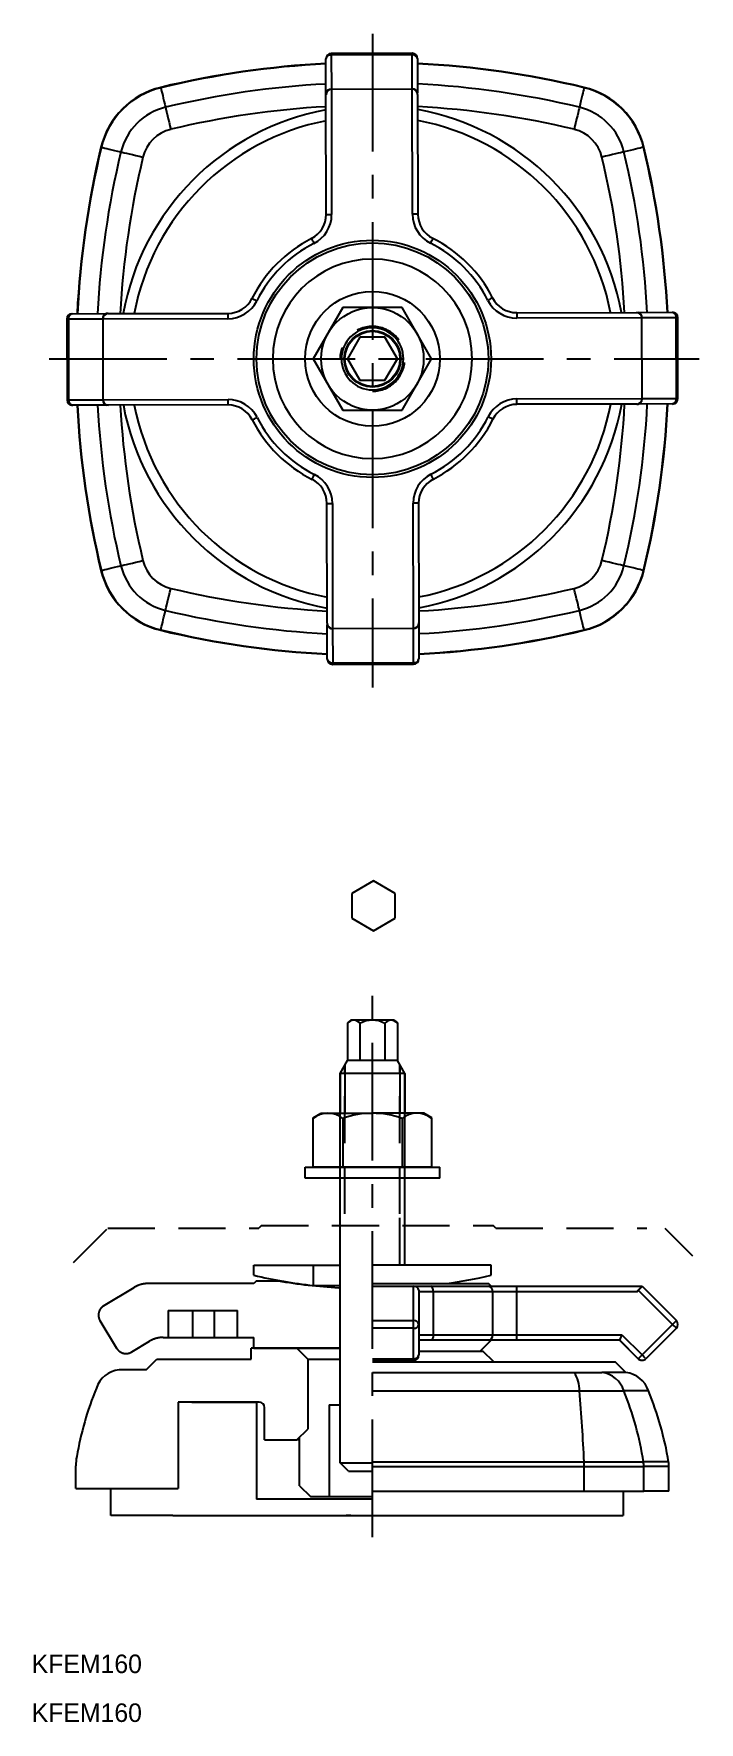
# Model space of a CAD drawing. Extents: x 11 to 190, y 13 to 469.
import ezdxf

# ---------------------------------------------------------------- set-up
doc = ezdxf.new("R2010")
doc.units = 0
doc.linetypes.add('CENTER', pattern=[50.8, 31.75, -6.35, 6.35, -6.35])
doc.linetypes.add('DASHED', pattern=[19.05, 12.7, -6.35])
doc.layers.get('0').update_dxf_attribs({"linetype": 'CONTINUOUS'})
doc.layers.add('CENTER', color=1, linetype='CENTER')
doc.styles.get("Standard").update_dxf_attribs({"font": 'txt', "oblique": 10})

msp = doc.modelspace()

# ---------------------------------------------------------------- linework, layer by layer
at = {"color": 7, "linetype": 'CONTINUOUS'}
for p, q in [((89.64, 452.73), (89.62, 461.99)), ((112.89, 463.5), (91.07, 463.45)), ((91.07, 463.42), (91.07, 463.45)), ((91.07, 463.34), (91.07, 463.42)), ((91.07, 463.2), (91.07, 463.34)), ((91.07, 463.02), (91.07, 463.2)), ((112.89, 463.07), (91.07, 463.02)), ((91.07, 463.02), (91.1, 453.77)), ((112.89, 463.47), (112.89, 463.5)), ((112.89, 463.39), (112.89, 463.47)), ((112.89, 463.25), (112.89, 463.39)), ((112.89, 463.07), (112.89, 463.25)), ((112.91, 453.81), (112.89, 463.07)), ((114.35, 462.05), (114.37, 452.79)), ((45.05, 454.3), (45.05, 454.3)), ((45.05, 454.3), (45.05, 454.29)), ((45.05, 454.29), (45.05, 454.28)), ((45.05, 454.28), (45.06, 454.27)), ((45.06, 454.27), (45.06, 454.26)), ((45.06, 454.26), (45.06, 454.24)), ((45.06, 454.24), (45.07, 454.22)), ((45.07, 454.22), (45.07, 454.2)), ((45.07, 454.2), (45.18, 453.77)), ((45.18, 453.77), (45.3, 453.27)), ((45.3, 453.27), (45.43, 452.71)), ((45.43, 452.71), (45.58, 452.08)), ((45.58, 452.08), (45.75, 451.39)), ((45.75, 451.39), (45.93, 450.63)), ((89.64, 452.31), (89.64, 452.73)), ((89.72, 420), (89.64, 452.31)), ((112.91, 453.81), (91.1, 453.77)), ((91.1, 453.77), (91.17, 420.01)), ((112.99, 420.06), (112.91, 453.81)), ((114.37, 452.36), (114.37, 452.79)), ((114.37, 452.36), (114.44, 420.06)), ((158.59, 451.39), (158.4, 450.63)), ((158.75, 452.08), (158.59, 451.39)), ((158.9, 452.71), (158.75, 452.08)), ((159.04, 453.27), (158.9, 452.71)), ((159.16, 453.77), (159.04, 453.27)), ((159.26, 454.2), (159.16, 453.77)), ((159.27, 454.22), (159.26, 454.2)), ((159.28, 454.26), (159.27, 454.24)), ((159.27, 454.24), (159.27, 454.22)), ((159.29, 454.3), (159.28, 454.3)), ((159.28, 454.3), (159.28, 454.29)), ((159.28, 454.29), (159.28, 454.28)), ((159.28, 454.28), (159.28, 454.27)), ((159.28, 454.27), (159.28, 454.26)), ((45.93, 450.63), (46.13, 449.81)), ((46.13, 449.81), (46.34, 448.92)), ((46.34, 448.92), (46.43, 448.54)), ((46.43, 448.54), (46.56, 448.03)), ((46.56, 448.03), (46.71, 447.39)), ((46.71, 447.39), (46.89, 446.66)), ((46.89, 446.66), (47.09, 445.83)), ((157.45, 446.66), (157.25, 445.83)), ((157.63, 447.39), (157.45, 446.66)), ((157.78, 448.03), (157.63, 447.39)), ((157.9, 448.54), (157.78, 448.03)), ((157.99, 448.92), (157.9, 448.54)), ((158.21, 449.81), (157.99, 448.92)), ((158.4, 450.63), (158.21, 449.81)), ((47.09, 445.83), (47.3, 444.93)), ((47.3, 444.93), (47.53, 443.97)), ((47.53, 443.97), (47.77, 442.98)), ((156.8, 443.97), (156.57, 442.98)), ((157.03, 444.93), (156.8, 443.97)), ((157.25, 445.83), (157.03, 444.93)), ((28.93, 438.18), (28.94, 438.18)), ((28.94, 438.18), (28.94, 438.18)), ((28.94, 438.18), (28.95, 438.18)), ((28.95, 438.18), (28.96, 438.17)), ((28.96, 438.17), (28.97, 438.17)), ((28.97, 438.17), (28.99, 438.17)), ((28.99, 438.17), (29.01, 438.16)), ((29.01, 438.16), (29.03, 438.16)), ((29.03, 438.16), (29.46, 438.05)), ((29.46, 438.05), (29.96, 437.93)), ((29.96, 437.93), (30.52, 437.8)), ((30.52, 437.8), (31.15, 437.65)), ((31.15, 437.65), (31.84, 437.48)), ((31.84, 437.48), (32.6, 437.3)), ((172.49, 437.48), (171.73, 437.3)), ((173.18, 437.65), (172.49, 437.48)), ((173.81, 437.8), (173.18, 437.65)), ((174.38, 437.93), (173.81, 437.8)), ((174.87, 438.05), (174.38, 437.93)), ((175.31, 438.16), (174.87, 438.05)), ((175.33, 438.16), (175.31, 438.16)), ((175.35, 438.17), (175.33, 438.16)), ((175.36, 438.17), (175.35, 438.17)), ((175.38, 438.17), (175.36, 438.17)), ((175.39, 438.18), (175.38, 438.17)), ((175.4, 438.18), (175.39, 438.18)), ((175.4, 438.18), (175.4, 438.18)), ((175.4, 438.18), (175.4, 438.18)), ((32.6, 437.3), (33.42, 437.1)), ((33.42, 437.1), (34.31, 436.89)), ((34.31, 436.89), (34.69, 436.8)), ((34.69, 436.8), (35.21, 436.67)), ((35.21, 436.67), (35.84, 436.52)), ((35.84, 436.52), (36.57, 436.34)), ((36.57, 436.34), (37.4, 436.15)), ((37.4, 436.15), (38.3, 435.93)), ((38.3, 435.93), (39.26, 435.7)), ((39.26, 435.7), (40.25, 435.46)), ((165.08, 435.7), (164.09, 435.46)), ((166.04, 435.93), (165.08, 435.7)), ((166.94, 436.15), (166.04, 435.93)), ((167.76, 436.34), (166.94, 436.15)), ((168.5, 436.52), (167.76, 436.34)), ((169.13, 436.67), (168.5, 436.52)), ((169.64, 436.8), (169.13, 436.67)), ((170.03, 436.89), (169.64, 436.8)), ((170.91, 437.1), (170.03, 436.89)), ((171.73, 437.3), (170.91, 437.1)), ((89.72, 420), (89.74, 420)), ((89.74, 420), (89.83, 420)), ((89.83, 420), (89.96, 420)), ((89.96, 420), (90.14, 420)), ((90.14, 420), (90.36, 420)), ((90.36, 420), (90.61, 420.01)), ((90.61, 420.01), (90.89, 420.01)), ((90.89, 420.01), (91.17, 420.01)), ((113.27, 420.06), (112.99, 420.06)), ((113.55, 420.06), (113.27, 420.06)), ((113.8, 420.06), (113.55, 420.06)), ((114.02, 420.06), (113.8, 420.06)), ((114.2, 420.06), (114.02, 420.06)), ((114.33, 420.06), (114.2, 420.06)), ((114.42, 420.06), (114.33, 420.06)), ((114.44, 420.06), (114.42, 420.06)), ((85.73, 413.5), (85.74, 413.47)), ((85.74, 413.47), (85.78, 413.4)), ((85.78, 413.4), (85.84, 413.28)), ((85.84, 413.28), (85.92, 413.12)), ((85.92, 413.12), (86.02, 412.92)), ((86.02, 412.92), (86.14, 412.7)), ((86.14, 412.7), (86.26, 412.46)), ((86.26, 412.46), (86.39, 412.2)), ((117.93, 412.53), (117.81, 412.27)), ((118.06, 412.77), (117.93, 412.53)), ((118.17, 413), (118.06, 412.77)), ((118.27, 413.19), (118.17, 413)), ((118.35, 413.35), (118.27, 413.19)), ((118.41, 413.47), (118.35, 413.35)), ((118.45, 413.55), (118.41, 413.47)), ((118.46, 413.57), (118.45, 413.55)), ((69.66, 397.35), (69.68, 397.34)), ((69.68, 397.34), (69.76, 397.3)), ((69.76, 397.3), (69.88, 397.24)), ((69.88, 397.24), (70.04, 397.16)), ((70.04, 397.16), (70.24, 397.06)), ((70.24, 397.06), (70.46, 396.95)), ((70.46, 396.95), (70.7, 396.83)), ((70.7, 396.83), (70.96, 396.7)), ((133.56, 396.97), (133.31, 396.84)), ((133.8, 397.09), (133.56, 396.97)), ((134.03, 397.21), (133.8, 397.09)), ((134.22, 397.31), (134.03, 397.21)), ((134.39, 397.39), (134.22, 397.31)), ((134.51, 397.45), (134.39, 397.39)), ((134.58, 397.49), (134.51, 397.45)), ((134.6, 397.5), (134.58, 397.49)), ((19.73, 391.79), (19.78, 369.97)), ((19.76, 391.79), (19.73, 391.79)), ((19.84, 391.79), (19.76, 391.79)), ((19.98, 391.79), (19.84, 391.79)), ((20.16, 391.79), (19.98, 391.79)), ((29.42, 391.81), (20.16, 391.79)), ((20.16, 391.79), (20.21, 369.97)), ((21.18, 393.24), (30.44, 393.27)), ((63.18, 391.88), (29.42, 391.81)), ((29.42, 391.81), (29.47, 369.99)), ((30.87, 393.27), (30.44, 393.27)), ((30.87, 393.27), (63.17, 393.34)), ((63.17, 393.34), (63.17, 393.31)), ((63.17, 393.31), (63.17, 393.23)), ((63.17, 393.23), (63.17, 393.09)), ((63.17, 393.09), (63.17, 392.91)), ((63.17, 392.91), (63.17, 392.69)), ((63.17, 392.69), (63.17, 392.44)), ((63.17, 392.44), (63.17, 392.17)), ((63.17, 392.17), (63.18, 391.88)), ((94.19, 394.88), (86.21, 381.06)), ((110.15, 394.88), (94.19, 394.88)), ((118.13, 381.06), (110.15, 394.88)), ((141.11, 393.51), (173.41, 393.59)), ((141.11, 393.51), (141.11, 393.49)), ((141.11, 393.49), (141.11, 393.4)), ((141.11, 393.4), (141.11, 393.27)), ((141.11, 393.27), (141.11, 393.09)), ((141.11, 393.09), (141.11, 392.87)), ((141.11, 392.87), (141.11, 392.62)), ((141.11, 392.62), (141.11, 392.34)), ((141.11, 392.34), (141.11, 392.06)), ((174.87, 392.14), (141.11, 392.06)), ((173.41, 393.59), (173.84, 393.59)), ((173.84, 393.59), (183.1, 393.61)), ((184.13, 392.16), (174.87, 392.14)), ((174.92, 370.32), (174.87, 392.14)), ((184.18, 370.34), (184.13, 392.16)), ((184.13, 392.16), (184.31, 392.16)), ((184.31, 392.16), (184.44, 392.16)), ((184.44, 392.16), (184.53, 392.16)), ((184.53, 392.16), (184.55, 392.16)), ((184.6, 370.34), (184.55, 392.16)), ((86.21, 381.06), (94.19, 367.24)), ((110.15, 367.24), (118.13, 381.06)), ((19.81, 369.97), (19.78, 369.97)), ((19.89, 369.97), (19.81, 369.97)), ((20.03, 369.97), (19.89, 369.97)), ((20.21, 369.97), (20.03, 369.97)), ((20.21, 369.97), (29.47, 369.99)), ((29.47, 369.99), (63.22, 370.07)), ((63.22, 369.78), (63.22, 370.07)), ((63.23, 369.51), (63.22, 369.78)), ((63.23, 369.26), (63.23, 369.51)), ((63.23, 369.04), (63.23, 369.26)), ((63.23, 368.86), (63.23, 369.04)), ((141.16, 370.24), (174.92, 370.32)), ((141.16, 369.96), (141.16, 370.24)), ((141.16, 369.69), (141.16, 369.96)), ((141.16, 369.43), (141.16, 369.69)), ((141.16, 369.21), (141.16, 369.43)), ((141.16, 369.03), (141.16, 369.21)), ((141.16, 368.9), (141.16, 369.03)), ((174.92, 370.32), (184.18, 370.34)), ((184.18, 370.34), (184.36, 370.34)), ((184.36, 370.34), (184.49, 370.34)), ((184.49, 370.34), (184.57, 370.34)), ((184.57, 370.34), (184.6, 370.34)), ((30.5, 368.54), (21.24, 368.52)), ((30.92, 368.54), (30.5, 368.54)), ((63.23, 368.61), (30.92, 368.54)), ((63.23, 368.72), (63.23, 368.86)), ((63.23, 368.64), (63.23, 368.72)), ((63.23, 368.61), (63.23, 368.64)), ((69.73, 364.63), (69.76, 364.64)), ((69.76, 364.64), (69.83, 364.68)), ((69.83, 364.68), (69.95, 364.74)), ((69.95, 364.74), (70.11, 364.82)), ((70.11, 364.82), (70.31, 364.92)), ((70.31, 364.92), (70.53, 365.03)), ((70.53, 365.03), (70.78, 365.16)), ((70.78, 365.16), (71.03, 365.28)), ((94.19, 367.24), (110.15, 367.24)), ((133.63, 365.3), (133.38, 365.42)), ((133.88, 365.17), (133.63, 365.3)), ((134.1, 365.06), (133.88, 365.17)), ((134.3, 364.96), (134.1, 365.06)), ((134.46, 364.88), (134.3, 364.96)), ((134.58, 364.82), (134.46, 364.88)), ((134.65, 364.79), (134.58, 364.82)), ((134.68, 364.77), (134.65, 364.79)), ((141.16, 368.82), (141.16, 368.9)), ((173.47, 368.86), (141.16, 368.79)), ((141.16, 368.79), (141.16, 368.82)), ((173.47, 368.86), (173.89, 368.86)), ((183.15, 368.88), (173.89, 368.86)), ((85.88, 348.55), (85.89, 348.58)), ((85.89, 348.58), (85.93, 348.65)), ((85.93, 348.65), (85.99, 348.77)), ((85.99, 348.77), (86.07, 348.93)), ((86.07, 348.93), (86.17, 349.13)), ((86.17, 349.13), (86.28, 349.36)), ((86.28, 349.36), (86.4, 349.6)), ((86.4, 349.6), (86.53, 349.85)), ((118.08, 349.67), (117.95, 349.92)), ((118.2, 349.43), (118.08, 349.67)), ((118.31, 349.2), (118.2, 349.43)), ((118.41, 349.01), (118.31, 349.2)), ((118.49, 348.84), (118.41, 349.01)), ((118.55, 348.72), (118.49, 348.84)), ((118.59, 348.65), (118.55, 348.72)), ((118.6, 348.63), (118.59, 348.65)), ((89.89, 342.07), (89.92, 342.07)), ((89.97, 309.76), (89.89, 342.07)), ((89.92, 342.07), (90, 342.07)), ((90, 342.07), (90.14, 342.07)), ((90.14, 342.07), (90.32, 342.07)), ((90.32, 342.07), (90.54, 342.07)), ((90.54, 342.07), (90.79, 342.07)), ((90.79, 342.07), (91.06, 342.07)), ((91.06, 342.07), (91.35, 342.07)), ((91.35, 342.07), (91.42, 308.31)), ((113.24, 308.36), (113.16, 342.12)), ((113.45, 342.12), (113.16, 342.12)), ((113.72, 342.12), (113.45, 342.12)), ((113.97, 342.12), (113.72, 342.12)), ((114.19, 342.12), (113.97, 342.12)), ((114.37, 342.12), (114.19, 342.12)), ((114.51, 342.12), (114.37, 342.12)), ((114.59, 342.12), (114.51, 342.12)), ((114.62, 342.12), (114.59, 342.12)), ((114.62, 342.12), (114.69, 309.82)), ((28.93, 323.95), (28.94, 323.95)), ((28.94, 323.95), (28.94, 323.95)), ((28.94, 323.95), (28.95, 323.95)), ((28.95, 323.95), (28.96, 323.95)), ((28.96, 323.95), (28.97, 323.95)), ((28.97, 323.95), (28.99, 323.96)), ((28.99, 323.96), (29.01, 323.96)), ((29.01, 323.96), (29.03, 323.97)), ((29.03, 323.97), (29.46, 324.07)), ((29.46, 324.07), (29.96, 324.19)), ((29.96, 324.19), (30.52, 324.33)), ((30.52, 324.33), (31.15, 324.48)), ((31.15, 324.48), (31.84, 324.65)), ((31.84, 324.65), (32.6, 324.83)), ((32.6, 324.83), (33.42, 325.02)), ((33.42, 325.02), (34.31, 325.24)), ((34.31, 325.24), (34.69, 325.33)), ((34.69, 325.33), (35.21, 325.45)), ((35.21, 325.45), (35.84, 325.6)), ((35.84, 325.6), (36.57, 325.78)), ((36.57, 325.78), (37.4, 325.98)), ((37.4, 325.98), (38.3, 326.2)), ((38.3, 326.2), (39.26, 326.43)), ((39.26, 326.43), (40.25, 326.66)), ((165.08, 326.43), (164.09, 326.66)), ((166.04, 326.2), (165.08, 326.43)), ((166.94, 325.98), (166.04, 326.2)), ((167.76, 325.78), (166.94, 325.98)), ((168.5, 325.6), (167.76, 325.78)), ((169.13, 325.45), (168.5, 325.6)), ((169.64, 325.33), (169.13, 325.45)), ((170.03, 325.24), (169.64, 325.33)), ((170.91, 325.02), (170.03, 325.24)), ((171.73, 324.83), (170.91, 325.02)), ((172.49, 324.65), (171.73, 324.83)), ((173.18, 324.48), (172.49, 324.65)), ((173.81, 324.33), (173.18, 324.48)), ((174.38, 324.19), (173.81, 324.33)), ((174.87, 324.07), (174.38, 324.19)), ((175.31, 323.97), (174.87, 324.07)), ((175.33, 323.96), (175.31, 323.97)), ((175.35, 323.96), (175.33, 323.96)), ((175.36, 323.95), (175.35, 323.96)), ((175.38, 323.95), (175.36, 323.95)), ((175.39, 323.95), (175.38, 323.95)), ((175.4, 323.95), (175.39, 323.95)), ((175.4, 323.95), (175.4, 323.95)), ((175.4, 323.95), (175.4, 323.95)), ((47.53, 318.15), (47.77, 319.14)), ((156.8, 318.15), (156.57, 319.14)), ((46.56, 314.1), (46.71, 314.73)), ((46.71, 314.73), (46.89, 315.47)), ((46.89, 315.47), (47.09, 316.29)), ((47.09, 316.29), (47.3, 317.2)), ((47.3, 317.2), (47.53, 318.15)), ((157.03, 317.2), (156.8, 318.15)), ((157.25, 316.29), (157.03, 317.2)), ((157.45, 315.47), (157.25, 316.29)), ((157.63, 314.73), (157.45, 315.47)), ((157.78, 314.1), (157.63, 314.73)), ((45.43, 309.42), (45.58, 310.05)), ((45.58, 310.05), (45.75, 310.74)), ((45.75, 310.74), (45.93, 311.5)), ((45.93, 311.5), (46.13, 312.32)), ((46.13, 312.32), (46.34, 313.2)), ((46.34, 313.2), (46.43, 313.59)), ((46.43, 313.59), (46.56, 314.1)), ((114.69, 309.82), (114.69, 309.39)), ((157.9, 313.59), (157.78, 314.1)), ((157.99, 313.2), (157.9, 313.59)), ((158.21, 312.32), (157.99, 313.2)), ((158.4, 311.5), (158.21, 312.32)), ((158.59, 310.74), (158.4, 311.5)), ((158.75, 310.05), (158.59, 310.74)), ((158.9, 309.42), (158.75, 310.05)), ((45.05, 307.84), (45.06, 307.85)), ((45.05, 307.83), (45.05, 307.84)), ((45.05, 307.84), (45.05, 307.84)), ((45.05, 307.83), (45.05, 307.83)), ((45.06, 307.88), (45.07, 307.9)), ((45.06, 307.87), (45.06, 307.88)), ((45.06, 307.85), (45.06, 307.87)), ((45.07, 307.92), (45.18, 308.36)), ((45.07, 307.9), (45.07, 307.92)), ((45.18, 308.36), (45.3, 308.85)), ((45.3, 308.85), (45.43, 309.42)), ((89.97, 309.76), (89.97, 309.34)), ((89.99, 300.08), (89.97, 309.34)), ((91.42, 308.31), (113.24, 308.36)), ((91.42, 308.31), (91.44, 299.05)), ((113.26, 299.1), (113.24, 308.36)), ((114.69, 309.39), (114.71, 300.14)), ((159.04, 308.85), (158.9, 309.42)), ((159.16, 308.36), (159.04, 308.85)), ((159.26, 307.92), (159.16, 308.36)), ((159.27, 307.9), (159.26, 307.92)), ((159.27, 307.88), (159.27, 307.9)), ((159.28, 307.87), (159.27, 307.88)), ((159.28, 307.85), (159.28, 307.87)), ((159.28, 307.84), (159.28, 307.85)), ((159.28, 307.83), (159.28, 307.84)), ((159.28, 307.84), (159.28, 307.84)), ((159.29, 307.83), (159.28, 307.83)), ((91.44, 299.05), (113.26, 299.1)), ((91.44, 299.05), (91.44, 298.87)), ((91.44, 298.87), (91.44, 298.74)), ((91.44, 298.74), (91.44, 298.66)), ((91.44, 298.63), (113.26, 298.68)), ((91.44, 298.66), (91.44, 298.63)), ((113.26, 299.1), (113.26, 298.92)), ((113.26, 298.92), (113.26, 298.79)), ((113.26, 298.79), (113.26, 298.71)), ((113.26, 298.71), (113.26, 298.68)), ((70.17, 133.82), (70.17, 136.58)), ((70.17, 136.58), (86.17, 136.58)), ((70.9, 132.31), (70.17, 131.58)), ((70.9, 132.31), (76.71, 132.31)), ((76.71, 132.31), (77.56, 132.31)), ((86.17, 136.58), (86.17, 131.05)), ((86.17, 136.58), (93.44, 136.58)), ((134.17, 136.58), (102.17, 136.58)), ((134.17, 133.82), (134.17, 136.58)), ((29.65, 125.55), (37.86, 130.53)), ((70.17, 131.58), (41.64, 131.58)), ((86.17, 131.05), (93.44, 131.05)), ((102.17, 131.56), (133.44, 131.56)), ((102.17, 130.84), (113.24, 130.84)), ((113.26, 121.58), (113.24, 130.84)), ((113.24, 130.84), (117.95, 130.84)), ((114.69, 129.81), (114.71, 120.55)), ((118.6, 129.38), (114.69, 129.38)), ((118.08, 130.81), (117.95, 130.84)), ((117.95, 130.84), (133.38, 130.84)), ((118.2, 130.73), (118.08, 130.81)), ((118.31, 130.59), (118.2, 130.73)), ((118.41, 130.41), (118.31, 130.59)), ((118.49, 130.19), (118.41, 130.41)), ((118.55, 129.94), (118.49, 130.19)), ((118.59, 129.67), (118.55, 129.94)), ((118.6, 129.38), (118.59, 129.67)), ((118.6, 117.75), (118.6, 129.38)), ((134.68, 129.38), (118.6, 129.38)), ((133.38, 130.84), (141.16, 130.84)), ((134.17, 130.84), (133.44, 131.56)), ((134.68, 117.75), (134.68, 129.38)), ((141.16, 129.38), (134.68, 129.38)), ((141.16, 130.84), (174.92, 130.84)), ((141.16, 117.75), (141.16, 129.38)), ((173.47, 129.38), (141.16, 129.38)), ((173.47, 129.38), (173.89, 129.81)), ((183.15, 120.55), (173.89, 129.81)), ((174.92, 130.84), (184.18, 121.58)), ((47.03, 124.31), (65.73, 124.31)), ((47.03, 124.31), (47.03, 117.04)), ((53.62, 124.31), (53.62, 117.04)), ((59.44, 124.31), (59.44, 117.04)), ((65.73, 117.04), (65.73, 124.31)), ((33.19, 114.09), (28.67, 121.56)), ((102.17, 121.58), (113.26, 121.58)), ((113.26, 119.52), (102.17, 119.52)), ((113.24, 111.3), (113.26, 119.52)), ((114.71, 120.55), (114.7, 112.32)), ((174.92, 112.32), (183.15, 120.55)), ((184.18, 119.52), (175.95, 111.3)), ((41.93, 115.98), (37.19, 113.11)), ((45.7, 117.04), (47.03, 117.04)), ((46.91, 117.04), (53.62, 117.04)), ((53.62, 117.04), (59.44, 117.04)), ((59.44, 117.04), (65.82, 117.04)), ((65.73, 117.04), (70.17, 117.04)), ((69.44, 111.22), (69.44, 114.13)), ((93.44, 114.13), (69.44, 114.13)), ((70.17, 114.13), (70.17, 117.04)), ((70.17, 114.13), (93.44, 114.13)), ((81.8, 114.13), (84.71, 111.22)), ((117.95, 116.29), (114.7, 116.29)), ((114.71, 117.75), (118.6, 117.75)), ((118.08, 116.32), (117.95, 116.29)), ((133.38, 116.29), (117.95, 116.29)), ((118.2, 116.4), (118.08, 116.32)), ((118.31, 116.54), (118.2, 116.4)), ((118.41, 116.72), (118.31, 116.54)), ((118.49, 116.94), (118.41, 116.72)), ((118.55, 117.19), (118.49, 116.94)), ((118.59, 117.46), (118.55, 117.19)), ((118.6, 117.75), (118.59, 117.46)), ((118.6, 117.75), (134.68, 117.75)), ((131.26, 113.38), (134.17, 116.29)), ((141.16, 116.29), (133.38, 116.29)), ((134.68, 117.75), (141.16, 117.75)), ((141.16, 117.75), (169.5, 117.75)), ((168.89, 116.29), (141.16, 116.29)), ((168.85, 116.29), (173.84, 111.3)), ((173.89, 111.3), (168.89, 116.29)), ((169.5, 117.75), (174.92, 112.32)), ((41.08, 108.31), (43.99, 111.22)), ((43.99, 111.22), (69.44, 111.22)), ((84.71, 111.22), (84.71, 92.31)), ((84.71, 111.22), (93.44, 111.22)), ((102.17, 111.3), (113.24, 111.3)), ((102.17, 110.87), (113.24, 110.87)), ((102.17, 110.47), (167.62, 110.47)), ((114.7, 113.38), (131.99, 113.38)), ((134.9, 110.47), (131.99, 113.38)), ((170.53, 107.56), (167.62, 110.47)), ((173.84, 111.3), (173.89, 111.3)), ((174.87, 110.87), (174.92, 110.87)), ((41.08, 108.31), (33.8, 108.31)), ((102.17, 107.56), (156.57, 107.56)), ((156.57, 107.56), (164.09, 107.56)), ((170.53, 107.56), (164.09, 107.56)), ((102.17, 102.62), (157.99, 102.62)), ((157.99, 102.62), (170.03, 102.62)), ((176.64, 102.62), (170.03, 102.62)), ((71.62, 99.58), (49.8, 99.58)), ((49.8, 99.58), (49.8, 76.31)), ((53.44, 99.58), (70.9, 99.58)), ((70.9, 99.58), (70.9, 73.4)), ((73.08, 89.4), (73.08, 98.13)), ((90.53, 98.86), (93.44, 98.86)), ((90.53, 98.86), (90.53, 74.13)), ((81.8, 89.4), (84.71, 92.31)), ((73.08, 89.4), (81.8, 89.4)), ((82.53, 89.4), (81.8, 89.4)), ((82.53, 77.04), (82.53, 90.13)), ((22.17, 76.31), (22.17, 82.38)), ((95.68, 80.99), (93.44, 83.22)), ((93.44, 83.22), (102.17, 83.22)), ((102.17, 83.44), (159.26, 83.44)), ((102.17, 82.25), (159.29, 82.25)), ((159.26, 83.44), (175.31, 83.44)), ((159.29, 75.56), (159.29, 82.25)), ((159.29, 82.25), (175.4, 82.25)), ((182.07, 83.44), (175.31, 83.44)), ((175.4, 75.56), (175.4, 82.25)), ((182.17, 82.25), (175.4, 82.25)), ((182.17, 75.56), (182.17, 82.25)), ((95.68, 80.99), (102.17, 80.99)), ((22.17, 76.31), (49.8, 76.31)), ((31.62, 69.04), (31.62, 76.31)), ((102.17, 73.4), (70.9, 73.4)), ((82.53, 77.04), (85.44, 74.13)), ((85.44, 74.13), (90.53, 74.13)), ((90.53, 74.13), (102.17, 74.13)), ((102.17, 75.56), (159.29, 75.56)), ((159.29, 75.56), (175.4, 75.56)), ((182.17, 75.56), (175.4, 75.56)), ((34.53, 69.04), (31.62, 69.04)), ((39.27, 69.04), (34.53, 69.04)), ((41.69, 69.04), (39.27, 69.04)), ((48.35, 69.04), (41.69, 69.04)), ((48.35, 69.04), (102.17, 69.04)), ((96.35, 69.04), (95.06, 69.04))]:
    msp.add_line(p, q, dxfattribs=at)
for p, q in [((98.81, 386.92), (95.45, 381.1)), ((105.53, 386.92), (98.81, 386.92)), ((108.89, 381.1), (105.53, 386.92)), ((95.45, 381.1), (98.81, 375.28)), ((105.53, 375.28), (108.89, 381.1)), ((98.81, 375.28), (105.53, 375.28)), ((102.44, 240.2), (96.62, 236.84)), ((108.26, 236.84), (102.44, 240.2)), ((96.62, 236.84), (96.62, 230.12)), ((108.26, 230.12), (108.26, 236.84)), ((96.62, 230.12), (102.44, 226.76)), ((102.44, 226.76), (108.26, 230.12)), ((96.35, 202.65), (95.45, 201.89)), ((95.45, 201.89), (95.45, 191.74)), ((107.99, 202.65), (96.35, 202.65)), ((98.81, 201.75), (98.81, 191.74)), ((105.53, 201.75), (105.53, 191.74)), ((107.99, 202.65), (108.89, 201.89)), ((108.89, 201.89), (108.89, 191.74)), ((93.44, 188.26), (95.45, 191.74)), ((108.89, 191.74), (95.45, 191.74)), ((110.9, 188.26), (108.89, 191.74)), ((93.44, 188.26), (93.44, 177.52)), ((110.9, 188.26), (93.44, 188.26)), ((93.44, 150.37), (93.44, 188.26)), ((110.9, 188.26), (110.9, 177.52)), ((110.9, 150.37), (110.9, 188.26)), ((86.18, 176.28), (88.32, 177.52)), ((86.18, 162.97), (86.18, 176.28)), ((88.32, 177.52), (102.17, 177.52)), ((94.18, 176.15), (94.18, 162.97)), ((116.01, 177.52), (102.17, 177.52)), ((110.16, 176.15), (110.16, 162.97)), ((118.15, 176.28), (116.01, 177.52)), ((118.15, 162.97), (118.15, 176.28)), ((83.99, 159.98), (83.99, 162.97)), ((83.99, 162.97), (120.35, 162.97)), ((120.35, 159.98), (83.99, 159.98)), ((118.15, 162.97), (86.18, 162.97)), ((86.18, 162.97), (102.17, 162.97)), ((118.15, 162.97), (102.17, 162.97)), ((120.35, 159.98), (120.35, 162.97)), ((93.44, 83.22), (93.44, 150.37)), ((110.9, 136.58), (110.9, 150.37)), ((169.81, 75.56), (169.81, 69.04)), ((102.17, 69.04), (169.81, 69.04))]:
    msp.add_line(p, q)
at = {"color": 3, "linetype": 'DASHED'}
for p, q in [((94.75, 190.53), (94.75, 177.52)), ((94.75, 150.37), (94.75, 190.53)), ((109.59, 190.53), (109.59, 177.52)), ((109.59, 150.37), (109.59, 190.53)), ((109.59, 136.58), (109.59, 150.37)), ((21.52, 137.23), (30.77, 146.49)), ((30.77, 146.49), (71.48, 146.49)), ((72.2, 147.22), (71.48, 146.49)), ((72.2, 147.22), (134.75, 147.22)), ((135.48, 146.49), (134.75, 147.22)), ((135.48, 146.49), (176.23, 146.49)), ((181.07, 146.49), (188.53, 139.03))]:
    msp.add_line(p, q, dxfattribs=at)
at = {"color": 7, "linetype": 'CONTINUOUS'}
for points in [[(41.64, 131.58, 0), (41.61, 131.58, 0), (41.58, 131.58, 0), (41.55, 131.58, 0), (41.52, 131.58, 0), (41.48, 131.58, 0), (41.45, 131.58, 0), (41.42, 131.58, 0), (41.39, 131.58, 0), (41.36, 131.57, 0), (41.33, 131.57, 0), (41.3, 131.57, 0), (41.27, 131.57, 0), (41.24, 131.57, 0), (41.21, 131.57, 0), (41.18, 131.57, 0), (41.14, 131.56, 0), (41.11, 131.56, 0), (41.08, 131.56, 0), (41.05, 131.56, 0), (41.02, 131.55, 0), (40.99, 131.55, 0), (40.96, 131.55, 0), (40.93, 131.55, 0), (40.9, 131.54, 0), (40.87, 131.54, 0), (40.84, 131.54, 0), (40.81, 131.53, 0), (40.77, 131.53, 0), (40.74, 131.52, 0), (40.71, 131.52, 0), (40.68, 131.52, 0), (40.65, 131.51, 0), (40.62, 131.51, 0), (40.59, 131.5, 0), (40.56, 131.5, 0), (40.53, 131.49, 0), (40.5, 131.49, 0), (40.47, 131.49, 0), (40.44, 131.48, 0), (40.41, 131.47, 0), (40.38, 131.47, 0), (40.35, 131.46, 0), (40.32, 131.46, 0), (40.28, 131.45, 0), (40.25, 131.45, 0), (40.22, 131.44, 0), (40.19, 131.44, 0), (40.16, 131.43, 0), (40.13, 131.42, 0), (40.1, 131.42, 0), (40.07, 131.41, 0), (40.04, 131.4, 0), (40.01, 131.4, 0), (39.98, 131.39, 0), (39.95, 131.38, 0), (39.92, 131.37, 0), (39.89, 131.37, 0), (39.86, 131.36, 0), (39.83, 131.35, 0), (39.8, 131.34, 0), (39.77, 131.34, 0), (39.74, 131.33, 0), (39.71, 131.32, 0), (39.68, 131.31, 0), (39.65, 131.3, 0), (39.62, 131.29, 0), (39.59, 131.29, 0), (39.56, 131.28, 0), (39.53, 131.27, 0), (39.5, 131.26, 0), (39.47, 131.25, 0), (39.44, 131.24, 0), (39.41, 131.23, 0), (39.39, 131.22, 0), (39.36, 131.21, 0), (39.33, 131.2, 0), (39.3, 131.19, 0), (39.27, 131.18, 0), (39.24, 131.17, 0), (39.21, 131.16, 0), (39.18, 131.15, 0), (39.15, 131.14, 0), (39.12, 131.13, 0), (39.09, 131.12, 0), (39.06, 131.11, 0), (39.04, 131.1, 0), (39.01, 131.09, 0), (38.98, 131.08, 0), (38.95, 131.06, 0), (38.92, 131.05, 0), (38.89, 131.04, 0), (38.86, 131.03, 0), (38.83, 131.02, 0), (38.81, 131.01, 0), (38.78, 130.99, 0), (38.75, 130.98, 0), (38.72, 130.97, 0), (38.69, 130.96, 0), (38.66, 130.94, 0), (38.64, 130.93, 0), (38.61, 130.92, 0), (38.58, 130.91, 0), (38.55, 130.89, 0), (38.52, 130.88, 0), (38.49, 130.87, 0), (38.47, 130.85, 0), (38.44, 130.84, 0), (38.41, 130.82, 0), (38.38, 130.81, 0), (38.36, 130.8, 0), (38.33, 130.78, 0), (38.3, 130.77, 0), (38.27, 130.75, 0), (38.25, 130.74, 0), (38.22, 130.73, 0), (38.19, 130.71, 0), (38.16, 130.7, 0), (38.14, 130.68, 0), (38.11, 130.67, 0), (38.08, 130.65, 0), (38.06, 130.64, 0), (38.03, 130.62, 0), (38, 130.61, 0), (37.98, 130.59, 0), (37.95, 130.57, 0), (37.92, 130.56, 0), (37.9, 130.54, 0), (37.87, 130.53, 0)], [(173.47, 129.38, 0), (173.49, 129.4, 0), (173.51, 129.42, 0), (173.53, 129.43, 0), (173.54, 129.45, 0), (173.56, 129.47, 0), (173.58, 129.49, 0), (173.6, 129.5, 0), (173.61, 129.52, 0), (173.63, 129.54, 0), (173.65, 129.56, 0), (173.67, 129.58, 0), (173.69, 129.59, 0), (173.7, 129.61, 0), (173.72, 129.63, 0), (173.74, 129.65, 0), (173.76, 129.66, 0), (173.77, 129.68, 0), (173.79, 129.7, 0), (173.81, 129.72, 0), (173.83, 129.73, 0), (173.84, 129.75, 0), (173.86, 129.77, 0), (173.88, 129.79, 0), (173.89, 129.8, 0), (173.91, 129.82, 0), (173.93, 129.84, 0), (173.95, 129.85, 0), (173.96, 129.87, 0), (173.98, 129.89, 0), (174, 129.9, 0), (174.01, 129.92, 0), (174.03, 129.94, 0), (174.05, 129.95, 0), (174.06, 129.97, 0), (174.08, 129.99, 0), (174.09, 130, 0), (174.11, 130.02, 0), (174.13, 130.03, 0), (174.14, 130.05, 0), (174.16, 130.07, 0), (174.17, 130.08, 0), (174.19, 130.1, 0), (174.2, 130.11, 0), (174.22, 130.13, 0), (174.23, 130.14, 0), (174.25, 130.16, 0), (174.26, 130.17, 0), (174.28, 130.19, 0), (174.29, 130.2, 0), (174.31, 130.22, 0), (174.32, 130.23, 0), (174.34, 130.25, 0), (174.35, 130.26, 0), (174.37, 130.28, 0), (174.38, 130.29, 0), (174.39, 130.3, 0), (174.41, 130.32, 0), (174.42, 130.33, 0), (174.43, 130.34, 0), (174.45, 130.36, 0), (174.46, 130.37, 0), (174.47, 130.38, 0), (174.49, 130.4, 0), (174.5, 130.41, 0), (174.51, 130.42, 0), (174.52, 130.43, 0), (174.54, 130.45, 0), (174.55, 130.46, 0), (174.56, 130.47, 0), (174.57, 130.48, 0), (174.58, 130.49, 0), (174.6, 130.5, 0), (174.61, 130.52, 0), (174.62, 130.53, 0), (174.63, 130.54, 0), (174.64, 130.55, 0), (174.65, 130.56, 0), (174.66, 130.57, 0), (174.67, 130.58, 0), (174.68, 130.59, 0), (174.69, 130.6, 0), (174.7, 130.61, 0), (174.71, 130.62, 0), (174.72, 130.63, 0), (174.73, 130.64, 0), (174.74, 130.65, 0), (174.74, 130.65, 0), (174.75, 130.66, 0), (174.76, 130.67, 0), (174.77, 130.68, 0), (174.78, 130.69, 0), (174.79, 130.7, 0), (174.79, 130.7, 0), (174.8, 130.71, 0), (174.81, 130.72, 0), (174.81, 130.72, 0), (174.82, 130.73, 0), (174.83, 130.74, 0), (174.83, 130.74, 0), (174.84, 130.75, 0), (174.85, 130.76, 0), (174.85, 130.76, 0), (174.86, 130.77, 0), (174.86, 130.77, 0), (174.87, 130.78, 0), (174.87, 130.78, 0), (174.88, 130.79, 0), (174.88, 130.79, 0), (174.88, 130.8, 0), (174.89, 130.8, 0), (174.89, 130.8, 0), (174.9, 130.81, 0), (174.9, 130.81, 0), (174.9, 130.81, 0), (174.91, 130.82, 0), (174.91, 130.82, 0), (174.91, 130.82, 0), (174.91, 130.82, 0), (174.92, 130.83, 0), (174.92, 130.83, 0), (174.92, 130.83, 0), (174.92, 130.83, 0), (174.92, 130.83, 0), (174.92, 130.83, 0), (174.92, 130.83, 0), (174.92, 130.83, 0), (174.92, 130.83, 0), (174.92, 130.83, 0)], [(29.65, 125.55, 0), (29.62, 125.53, 0), (29.59, 125.51, 0), (29.56, 125.49, 0), (29.53, 125.47, 0), (29.5, 125.45, 0), (29.47, 125.43, 0), (29.44, 125.41, 0), (29.42, 125.39, 0), (29.39, 125.37, 0), (29.36, 125.35, 0), (29.33, 125.32, 0), (29.3, 125.3, 0), (29.28, 125.28, 0), (29.25, 125.25, 0), (29.22, 125.23, 0), (29.2, 125.21, 0), (29.17, 125.18, 0), (29.14, 125.16, 0), (29.12, 125.13, 0), (29.09, 125.11, 0), (29.07, 125.08, 0), (29.04, 125.06, 0), (29.02, 125.03, 0), (28.99, 125, 0), (28.97, 124.98, 0), (28.95, 124.95, 0), (28.92, 124.92, 0), (28.9, 124.9, 0), (28.88, 124.87, 0), (28.86, 124.84, 0), (28.84, 124.81, 0), (28.81, 124.78, 0), (28.79, 124.75, 0), (28.77, 124.72, 0), (28.75, 124.7, 0), (28.73, 124.67, 0), (28.71, 124.64, 0), (28.69, 124.61, 0), (28.68, 124.58, 0), (28.66, 124.54, 0), (28.64, 124.51, 0), (28.62, 124.48, 0), (28.6, 124.45, 0), (28.59, 124.42, 0), (28.57, 124.39, 0), (28.55, 124.36, 0), (28.54, 124.32, 0), (28.52, 124.29, 0), (28.51, 124.26, 0), (28.49, 124.23, 0), (28.48, 124.19, 0), (28.47, 124.16, 0), (28.45, 124.13, 0), (28.44, 124.09, 0), (28.43, 124.06, 0), (28.42, 124.03, 0), (28.4, 123.99, 0), (28.39, 123.96, 0), (28.38, 123.93, 0), (28.37, 123.89, 0), (28.36, 123.86, 0), (28.35, 123.82, 0), (28.34, 123.79, 0), (28.33, 123.75, 0), (28.33, 123.72, 0), (28.32, 123.68, 0), (28.31, 123.65, 0), (28.3, 123.61, 0), (28.3, 123.58, 0), (28.29, 123.54, 0), (28.29, 123.51, 0), (28.28, 123.47, 0), (28.28, 123.44, 0), (28.27, 123.4, 0), (28.27, 123.37, 0), (28.26, 123.33, 0), (28.26, 123.3, 0), (28.26, 123.26, 0), (28.26, 123.23, 0), (28.25, 123.19, 0), (28.25, 123.15, 0), (28.25, 123.12, 0), (28.25, 123.08, 0), (28.25, 123.05, 0), (28.25, 123.01, 0), (28.25, 122.98, 0), (28.25, 122.94, 0), (28.25, 122.9, 0), (28.26, 122.87, 0), (28.26, 122.83, 0), (28.26, 122.8, 0), (28.27, 122.76, 0), (28.27, 122.73, 0), (28.27, 122.69, 0), (28.28, 122.66, 0), (28.28, 122.62, 0), (28.29, 122.58, 0), (28.3, 122.55, 0), (28.3, 122.51, 0), (28.31, 122.48, 0), (28.32, 122.44, 0), (28.32, 122.41, 0), (28.33, 122.38, 0), (28.34, 122.34, 0), (28.35, 122.31, 0), (28.36, 122.27, 0), (28.37, 122.24, 0), (28.38, 122.2, 0), (28.39, 122.17, 0), (28.4, 122.14, 0), (28.41, 122.1, 0), (28.43, 122.07, 0), (28.44, 122.03, 0), (28.45, 122, 0), (28.46, 121.97, 0), (28.48, 121.93, 0), (28.49, 121.9, 0), (28.51, 121.87, 0), (28.52, 121.84, 0), (28.54, 121.8, 0), (28.55, 121.77, 0), (28.57, 121.74, 0), (28.58, 121.71, 0), (28.6, 121.68, 0), (28.62, 121.65, 0), (28.64, 121.61, 0), (28.65, 121.58, 0), (28.67, 121.55, 0)], [(33.2, 114.09, 0), (33.22, 114.06, 0), (33.23, 114.03, 0), (33.25, 114, 0), (33.27, 113.97, 0), (33.29, 113.94, 0), (33.31, 113.91, 0), (33.34, 113.88, 0), (33.36, 113.85, 0), (33.38, 113.82, 0), (33.4, 113.8, 0), (33.42, 113.77, 0), (33.45, 113.74, 0), (33.47, 113.71, 0), (33.49, 113.69, 0), (33.51, 113.66, 0), (33.54, 113.63, 0), (33.56, 113.61, 0), (33.59, 113.58, 0), (33.61, 113.56, 0), (33.64, 113.53, 0), (33.66, 113.51, 0), (33.69, 113.48, 0), (33.72, 113.46, 0), (33.74, 113.43, 0), (33.77, 113.41, 0), (33.8, 113.39, 0), (33.82, 113.36, 0), (33.85, 113.34, 0), (33.88, 113.32, 0), (33.91, 113.3, 0), (33.93, 113.27, 0), (33.96, 113.25, 0), (33.99, 113.23, 0), (34.02, 113.21, 0), (34.05, 113.19, 0), (34.08, 113.17, 0), (34.11, 113.15, 0), (34.14, 113.13, 0), (34.17, 113.11, 0), (34.2, 113.1, 0), (34.23, 113.08, 0), (34.26, 113.06, 0), (34.29, 113.04, 0), (34.33, 113.03, 0), (34.36, 113.01, 0), (34.39, 112.99, 0), (34.42, 112.98, 0), (34.45, 112.96, 0), (34.49, 112.95, 0), (34.52, 112.93, 0), (34.55, 112.92, 0), (34.58, 112.9, 0), (34.62, 112.89, 0), (34.65, 112.88, 0), (34.68, 112.87, 0), (34.72, 112.85, 0), (34.75, 112.84, 0), (34.79, 112.83, 0), (34.82, 112.82, 0), (34.85, 112.81, 0), (34.89, 112.8, 0), (34.92, 112.79, 0), (34.96, 112.78, 0), (34.99, 112.77, 0), (35.03, 112.76, 0), (35.06, 112.76, 0), (35.1, 112.75, 0), (35.13, 112.74, 0), (35.17, 112.74, 0), (35.2, 112.73, 0), (35.24, 112.72, 0), (35.27, 112.72, 0), (35.31, 112.71, 0), (35.34, 112.71, 0), (35.38, 112.7, 0), (35.41, 112.7, 0), (35.45, 112.7, 0), (35.49, 112.7, 0), (35.52, 112.69, 0), (35.56, 112.69, 0), (35.59, 112.69, 0), (35.63, 112.69, 0), (35.66, 112.69, 0), (35.7, 112.69, 0), (35.74, 112.69, 0), (35.77, 112.69, 0), (35.81, 112.69, 0), (35.84, 112.69, 0), (35.88, 112.69, 0), (35.91, 112.7, 0), (35.95, 112.7, 0), (35.98, 112.7, 0), (36.02, 112.71, 0), (36.06, 112.71, 0), (36.09, 112.72, 0), (36.13, 112.72, 0), (36.16, 112.73, 0), (36.2, 112.73, 0), (36.23, 112.74, 0), (36.27, 112.75, 0), (36.3, 112.75, 0), (36.34, 112.76, 0), (36.37, 112.77, 0), (36.41, 112.78, 0), (36.44, 112.79, 0), (36.48, 112.8, 0), (36.51, 112.81, 0), (36.54, 112.82, 0), (36.58, 112.83, 0), (36.61, 112.84, 0), (36.65, 112.85, 0), (36.68, 112.86, 0), (36.71, 112.88, 0), (36.75, 112.89, 0), (36.78, 112.9, 0), (36.81, 112.92, 0), (36.85, 112.93, 0), (36.88, 112.94, 0), (36.91, 112.96, 0), (36.94, 112.97, 0), (36.97, 112.99, 0), (37.01, 113.01, 0), (37.04, 113.02, 0), (37.07, 113.04, 0), (37.1, 113.06, 0), (37.13, 113.07, 0), (37.16, 113.09, 0), (37.19, 113.11, 0)], [(45.7, 117.03, 0), (45.67, 117.03, 0), (45.64, 117.03, 0), (45.61, 117.03, 0), (45.58, 117.03, 0), (45.55, 117.03, 0), (45.52, 117.03, 0), (45.49, 117.03, 0), (45.46, 117.03, 0), (45.43, 117.03, 0), (45.39, 117.03, 0), (45.36, 117.03, 0), (45.33, 117.03, 0), (45.3, 117.02, 0), (45.27, 117.02, 0), (45.24, 117.02, 0), (45.21, 117.02, 0), (45.18, 117.02, 0), (45.15, 117.01, 0), (45.12, 117.01, 0), (45.09, 117.01, 0), (45.05, 117.01, 0), (45.02, 117, 0), (44.99, 117, 0), (44.96, 117, 0), (44.93, 116.99, 0), (44.9, 116.99, 0), (44.87, 116.99, 0), (44.84, 116.98, 0), (44.81, 116.98, 0), (44.78, 116.98, 0), (44.75, 116.97, 0), (44.72, 116.97, 0), (44.69, 116.96, 0), (44.66, 116.96, 0), (44.62, 116.95, 0), (44.59, 116.95, 0), (44.56, 116.94, 0), (44.53, 116.94, 0), (44.5, 116.93, 0), (44.47, 116.93, 0), (44.44, 116.92, 0), (44.41, 116.92, 0), (44.38, 116.91, 0), (44.35, 116.91, 0), (44.32, 116.9, 0), (44.29, 116.9, 0), (44.26, 116.89, 0), (44.23, 116.88, 0), (44.2, 116.88, 0), (44.17, 116.87, 0), (44.14, 116.86, 0), (44.11, 116.86, 0), (44.08, 116.85, 0), (44.05, 116.84, 0), (44.02, 116.84, 0), (43.99, 116.83, 0), (43.96, 116.82, 0), (43.93, 116.81, 0), (43.9, 116.81, 0), (43.87, 116.8, 0), (43.84, 116.79, 0), (43.81, 116.78, 0), (43.78, 116.77, 0), (43.75, 116.77, 0), (43.72, 116.76, 0), (43.69, 116.75, 0), (43.66, 116.74, 0), (43.63, 116.73, 0), (43.6, 116.72, 0), (43.57, 116.71, 0), (43.54, 116.71, 0), (43.51, 116.7, 0), (43.48, 116.69, 0), (43.45, 116.68, 0), (43.42, 116.67, 0), (43.39, 116.66, 0), (43.36, 116.65, 0), (43.33, 116.64, 0), (43.3, 116.63, 0), (43.27, 116.62, 0), (43.25, 116.61, 0), (43.22, 116.6, 0), (43.19, 116.59, 0), (43.16, 116.57, 0), (43.13, 116.56, 0), (43.1, 116.55, 0), (43.07, 116.54, 0), (43.04, 116.53, 0), (43.01, 116.52, 0), (42.98, 116.51, 0), (42.96, 116.5, 0), (42.93, 116.48, 0), (42.9, 116.47, 0), (42.87, 116.46, 0), (42.84, 116.45, 0), (42.81, 116.44, 0), (42.79, 116.42, 0), (42.76, 116.41, 0), (42.73, 116.4, 0), (42.7, 116.39, 0), (42.67, 116.37, 0), (42.64, 116.36, 0), (42.62, 116.35, 0), (42.59, 116.33, 0), (42.56, 116.32, 0), (42.53, 116.31, 0), (42.5, 116.29, 0), (42.48, 116.28, 0), (42.45, 116.27, 0), (42.42, 116.25, 0), (42.39, 116.24, 0), (42.37, 116.22, 0), (42.34, 116.21, 0), (42.31, 116.2, 0), (42.28, 116.18, 0), (42.26, 116.17, 0), (42.23, 116.15, 0), (42.2, 116.14, 0), (42.17, 116.12, 0), (42.15, 116.11, 0), (42.12, 116.09, 0), (42.09, 116.08, 0), (42.07, 116.06, 0), (42.04, 116.04, 0), (42.01, 116.03, 0), (41.99, 116.01, 0), (41.96, 116, 0), (41.93, 115.98, 0)], [(168.9, 116.29, 0), (168.9, 116.29, 0), (168.9, 116.29, 0), (168.9, 116.29, 0), (168.9, 116.29, 0), (168.9, 116.29, 0), (168.9, 116.29, 0), (168.9, 116.29, 0), (168.9, 116.3, 0), (168.9, 116.3, 0), (168.9, 116.3, 0), (168.9, 116.3, 0), (168.91, 116.3, 0), (168.91, 116.31, 0), (168.91, 116.31, 0), (168.91, 116.31, 0), (168.91, 116.32, 0), (168.91, 116.32, 0), (168.91, 116.32, 0), (168.92, 116.33, 0), (168.92, 116.33, 0), (168.92, 116.34, 0), (168.92, 116.34, 0), (168.92, 116.35, 0), (168.93, 116.35, 0), (168.93, 116.36, 0), (168.93, 116.36, 0), (168.93, 116.37, 0), (168.93, 116.37, 0), (168.94, 116.38, 0), (168.94, 116.39, 0), (168.94, 116.39, 0), (168.95, 116.4, 0), (168.95, 116.41, 0), (168.95, 116.41, 0), (168.95, 116.42, 0), (168.96, 116.43, 0), (168.96, 116.44, 0), (168.96, 116.44, 0), (168.97, 116.45, 0), (168.97, 116.46, 0), (168.97, 116.47, 0), (168.98, 116.48, 0), (168.98, 116.49, 0), (168.99, 116.5, 0), (168.99, 116.51, 0), (168.99, 116.51, 0), (169, 116.52, 0), (169, 116.53, 0), (169.01, 116.54, 0), (169.01, 116.55, 0), (169.01, 116.56, 0), (169.02, 116.58, 0), (169.02, 116.59, 0), (169.03, 116.6, 0), (169.03, 116.61, 0), (169.04, 116.62, 0), (169.04, 116.63, 0), (169.05, 116.64, 0), (169.05, 116.65, 0), (169.06, 116.67, 0), (169.06, 116.68, 0), (169.07, 116.69, 0), (169.07, 116.7, 0), (169.08, 116.72, 0), (169.08, 116.73, 0), (169.09, 116.74, 0), (169.09, 116.75, 0), (169.1, 116.77, 0), (169.1, 116.78, 0), (169.11, 116.79, 0), (169.12, 116.81, 0), (169.12, 116.82, 0), (169.13, 116.83, 0), (169.13, 116.85, 0), (169.14, 116.86, 0), (169.14, 116.88, 0), (169.15, 116.89, 0), (169.16, 116.91, 0), (169.16, 116.92, 0), (169.17, 116.94, 0), (169.18, 116.95, 0), (169.18, 116.97, 0), (169.19, 116.98, 0), (169.19, 117, 0), (169.2, 117.01, 0), (169.21, 117.03, 0), (169.21, 117.04, 0), (169.22, 117.06, 0), (169.23, 117.07, 0), (169.23, 117.09, 0), (169.24, 117.11, 0), (169.25, 117.12, 0), (169.25, 117.14, 0), (169.26, 117.15, 0), (169.27, 117.17, 0), (169.27, 117.19, 0), (169.28, 117.2, 0), (169.29, 117.22, 0), (169.29, 117.24, 0), (169.3, 117.25, 0), (169.31, 117.27, 0), (169.32, 117.29, 0), (169.32, 117.3, 0), (169.33, 117.32, 0), (169.34, 117.34, 0), (169.34, 117.36, 0), (169.35, 117.37, 0), (169.36, 117.39, 0), (169.37, 117.41, 0), (169.37, 117.43, 0), (169.38, 117.44, 0), (169.39, 117.46, 0), (169.39, 117.48, 0), (169.4, 117.5, 0), (169.41, 117.51, 0), (169.42, 117.53, 0), (169.42, 117.55, 0), (169.43, 117.57, 0), (169.44, 117.58, 0), (169.45, 117.6, 0), (169.45, 117.62, 0), (169.46, 117.64, 0), (169.47, 117.65, 0), (169.47, 117.67, 0), (169.48, 117.69, 0), (169.49, 117.71, 0), (169.5, 117.73, 0), (169.5, 117.74, 0)]]:
    msp.add_polyline3d(points, dxfattribs=at)
for radius in [32, 31.27, 18.18, 13.82, 7.64]:
    msp.add_circle((102.17, 381.06), radius, dxfattribs=at)
at = {"color": 7, "linetype": 'CONTINUOUS', "extrusion": (2e-16, 3.5e-15, -1)}
for radius in [26.91, 8.37]:
    msp.add_circle((-102.17, 381.06), radius, dxfattribs=at)
msp.add_circle((102.17, 381.06), 7.43)
at = {"color": 7, "linetype": 'CONTINUOUS'}
for centre, radius, start, end in [((102.17, 216.6), 244.47, 92.941, 103.5114), ((102.17, 216.6), 244.37, 92.9422, 103.5114), ((91.08, 461.99), 1.45, 90.1291, 180.1291), ((90.9, 461.74), 1.3, 82.0799, 168.7071), ((112.89, 462.04), 1.45, 0.1291, 90.1291), ((113.08, 461.79), 1.3, 11.5509, 98.1786), ((102.17, 216.6), 244.47, 76.4886, 87.1432), ((102.17, 216.6), 244.37, 76.4886, 87.142), ((50.15, 433.08), 21.82, 103.5114, 166.4886), ((50.15, 433.08), 21.72, 103.5114, 166.4886), ((102.17, 216.6), 238.94, 93.0061, 103.5114), ((90.92, 452.48), 1.3, 82.0795, 168.7076), ((91.1, 452.31), 1.45, 90.1291, 180.1291), ((113.1, 452.53), 1.3, 11.551, 98.1785), ((112.92, 452.36), 1.45, 0.1291, 90.1291), ((102.17, 216.6), 238.94, 76.4886, 87.0741), ((154.19, 433.08), 21.72, 13.5114, 76.4886), ((154.19, 433.08), 21.82, 13.5114, 76.4886), ((50.15, 433.08), 16.29, 103.5114, 166.4886), ((102.17, 381.06), 68.36, 100.5484, 169.7098), ((102.17, 216.6), 232.83, 93.0817, 103.5114), ((102.17, 216.6), 232.83, 76.4886, 86.9939), ((102.17, 381.06), 68.36, 10.5484, 79.7098), ((154.19, 433.08), 16.29, 13.5114, 76.4886), ((102.17, 381.06), 65.45, 101.0171, 169.2412), ((50.15, 433.08), 10.18, 103.5114, 166.4886), ((102.17, 381.06), 65.45, 11.0171, 79.2412), ((154.19, 433.08), 10.18, 13.5114, 76.4886), ((266.64, 381.06), 244.47, 166.4886, 177.1432), ((266.64, 381.06), 244.37, 166.4886, 177.142), ((-62.3, 381.06), 244.37, 2.9422, 13.5114), ((-62.3, 381.06), 244.47, 2.941, 13.5114), ((266.64, 381.06), 238.94, 166.4886, 177.0741), ((266.64, 381.06), 232.83, 166.4886, 176.9939), ((-62.3, 381.06), 232.83, 3.0817, 13.5114), ((-62.3, 381.06), 238.94, 3.0061, 13.5114), ((82.44, 419.99), 7.27, 296.8728, 0.1291), ((82.44, 419.99), 8.73, 296.8728, 0.1291), ((121.72, 420.08), 8.73, 180.1291, 243.3854), ((121.72, 420.08), 7.27, 180.1291, 243.3854), ((102.17, 381.06), 36.36, 116.8728, 153.3854), ((102.17, 381.06), 34.91, 116.8728, 153.3854), ((102.17, 381.06), 34.91, 26.8728, 63.3854), ((102.17, 381.06), 36.36, 26.8728, 63.3854), ((63.16, 400.61), 7.27, 270.1291, 333.3854), ((63.16, 400.61), 8.73, 270.1291, 333.3854), ((141.09, 400.79), 8.73, 206.8728, 270.1291), ((141.09, 400.79), 7.27, 206.8728, 270.1291), ((21.19, 391.79), 1.45, 90.1291, 180.1291), ((21.44, 391.97), 1.3, 101.551, 188.1785), ((30.7, 391.99), 1.3, 101.551, 188.1785), ((30.87, 391.81), 1.45, 90.1291, 180.1291), ((173.42, 392.13), 1.45, 0.1291, 90.1291), ((173.58, 392.31), 1.3, 352.0799, 78.7071), ((183.1, 392.15), 1.45, 0.1291, 90.1291), ((182.84, 392.34), 1.3, 352.0795, 78.7075), ((21.24, 369.97), 1.45, 180.1291, 270.1291), ((21.49, 369.79), 1.3, 172.0795, 258.7075), ((30.75, 369.81), 1.3, 172.0799, 258.7071), ((30.92, 369.99), 1.45, 180.1291, 270.1291), ((63.24, 361.34), 8.73, 26.8728, 90.1291), ((141.18, 361.51), 8.73, 90.1291, 153.3854), ((173.47, 370.31), 1.45, 270.1291, 0.1291), ((173.63, 370.13), 1.3, 281.551, 8.1785), ((183.15, 370.34), 1.45, 270.1291, 0.1291), ((182.89, 370.15), 1.3, 281.551, 8.1785), ((266.64, 381.06), 244.47, 182.941, 193.5114), ((266.64, 381.06), 244.37, 182.9422, 193.5114), ((266.64, 381.06), 238.94, 183.0061, 193.5114), ((266.64, 381.06), 232.83, 183.0817, 193.5114), ((102.17, 381.06), 68.36, 190.5484, 259.7098), ((102.17, 381.06), 65.45, 191.0171, 259.2412), ((63.24, 361.34), 7.27, 26.8728, 90.1291), ((102.17, 381.06), 36.36, 206.8728, 243.3854), ((102.17, 381.06), 34.91, 206.8728, 243.3854), ((102.17, 381.06), 68.36, 280.5484, 349.7098), ((102.17, 381.06), 65.45, 281.0171, 349.2412), ((102.17, 381.06), 34.91, 296.8728, 333.3854), ((102.17, 381.06), 36.36, 296.8728, 333.3854), ((141.18, 361.51), 7.27, 90.1291, 153.3854), ((-62.3, 381.06), 232.83, 346.4886, 356.9939), ((-62.3, 381.06), 238.94, 346.4886, 357.0741), ((-62.3, 381.06), 244.37, 346.4886, 357.142), ((-62.3, 381.06), 244.47, 346.4886, 357.1432), ((82.62, 342.05), 7.27, 0.1291, 63.3854), ((82.62, 342.05), 8.73, 0.1291, 63.3854), ((121.89, 342.14), 8.73, 116.8728, 180.1291), ((121.89, 342.14), 7.27, 116.8728, 180.1291), ((50.15, 329.04), 21.82, 193.5114, 256.4886), ((50.15, 329.04), 21.72, 193.5114, 256.4886), ((50.15, 329.04), 16.29, 193.5114, 256.4886), ((50.15, 329.04), 10.18, 193.5114, 256.4886), ((154.19, 329.04), 10.18, 283.5114, 346.4886), ((154.19, 329.04), 16.29, 283.5114, 346.4886), ((154.19, 329.04), 21.72, 283.5114, 346.4886), ((154.19, 329.04), 21.82, 283.5114, 346.4886), ((102.17, 545.53), 232.83, 256.4886, 266.9939), ((102.17, 545.53), 232.83, 273.0817, 283.5114), ((102.17, 545.53), 238.94, 256.4886, 267.0741), ((113.24, 309.82), 1.45, 270.1291, 0.1291), ((102.17, 545.53), 238.94, 273.0061, 283.5114), ((102.17, 545.53), 244.47, 256.4886, 267.1432), ((102.17, 545.53), 244.37, 256.4886, 267.142), ((91.42, 309.77), 1.45, 180.1291, 270.1291), ((91.24, 309.6), 1.3, 191.551, 278.1785), ((113.42, 309.65), 1.3, 262.0795, 348.7076), ((102.17, 545.53), 244.37, 272.9422, 283.5114), ((102.17, 545.53), 244.47, 272.941, 283.5114), ((91.44, 300.08), 1.45, 180.1291, 270.1291), ((91.26, 300.34), 1.3, 191.551, 278.1785), ((113.26, 300.13), 1.45, 270.1291, 0.1291), ((113.44, 300.39), 1.3, 262.0799, 348.7071), ((102.89, 275.54), 145.45, 257.0006, 263.3997), ((101.36, 275.66), 145.45, 260.2458, 266.7347), ((101.45, 275.54), 145.45, 278.1692, 282.9994), ((113.42, 129.56), 1.29, 11.2924, 98.0925), ((133.3, 129.46), 1.38, 356.9773, 86.6186), ((-20.7, 129.75), 161.86, 359.8717, 0.3866), ((13.5, 290.71), 227.19, 314.9084, 315.2747), ((113.44, 120.3), 1.29, 11.2925, 98.0924), ((-437.44, 120.55), 550.71, 359.893, 0.107), ((113.44, 120.81), 1.29, 261.9076, 348.7075), ((22.92, 281.3), 226.96, 314.9082, 315.2748), ((22.92, -40.19), 226.96, 44.7252, 45.0918), ((183.15, 120.55), 1.45, 315, 45), ((133.3, 117.67), 1.38, 273.3814, 3.0227), ((-20.7, 117.38), 161.86, 359.6134, 0.1283), ((113.24, 112.32), 1.45, 270, 359.8709), ((113.43, 112.58), 1.29, 261.9076, 348.7075), ((86.47, 111.23), 26.77, 359.2324, 0.1442), ((174.87, 112.32), 1.45, 224.9997, 270.0002), ((12.08, 274.66), 229.94, 314.7274, 315.0904), ((174.92, 112.32), 1.45, 224.9997, 270.0002), ((14.69, -48.42), 226.96, 44.7252, 45.0918), ((174.92, 112.32), 1.45, 270.0002, 314.9999), ((34.6, 101.08), 7.27, 96.2821, 161.6998), ((150.52, 103.14), 7.49, 356.0123, 36.1854), ((163.23, 100.5), 7.12, 17.34, 83.1008), ((169.74, 100.34), 7.27, 18.3002, 83.7179), ((111.05, 69.41), 90.01, 157.8375, 170.1039), ((-184.85, 70.31), 344.36, 2.1851, 5.3831), ((84.49, 68.76), 92, 9.1841, 21.5956), ((93.28, 68.67), 90.01, 9.4501, 22.1625), ((71.62, 98.13), 1.45, 0, 90), ((36.71, 82.38), 14.55, 170.1039, 180), ((128.5, 82.25), 30.78, 0, 2.218), ((167.93, 82.25), 7.47, 0, 9.1915), ((174.9, 82.25), 7.27, 0, 9.4501)]:
    msp.add_arc(centre, radius, start, end, dxfattribs=at)
at = {"color": 3, "linetype": 'DASHED'}
msp.add_arc((102.17, 381.06), 8.74, 270, 180, dxfattribs=at)
for centre, radius, start, end in [((97.13, 200.63), 2.02, 33.6258, 146.3742), ((102.17, 195.93), 6.72, 60, 120), ((107.21, 200.63), 2.02, 33.6258, 146.3742), ((90.18, 171.01), 6.51, 52.1211, 127.8789), ((102.17, 153.54), 23.98, 90, 109.4712), ((102.17, 153.54), 23.98, 70.5288, 90), ((114.16, 171.01), 6.51, 52.1211, 127.8789)]:
    msp.add_arc(centre, radius, start, end)
at = {"layer": 'CENTER', "color": 1, "linetype": 'CENTER'}
for p, q in [((102.17, 468.77), (102.17, 292.35)), ((14.95, 381.1), (190.34, 381.1)), ((102.17, 63.15), (102.17, 214.28))]:
    msp.add_line(p, q, dxfattribs=at)

# ---------------------------------------------------------------- texts
at = {"color": 7, "linetype": 'CONTINUOUS'}
for p in [(10.25, 26.48), (10.25, 13.3)]:
    msp.add_text('KFEM160', height=5, dxfattribs=at).set_placement(p)

doc.saveas('drawing.dxf')
